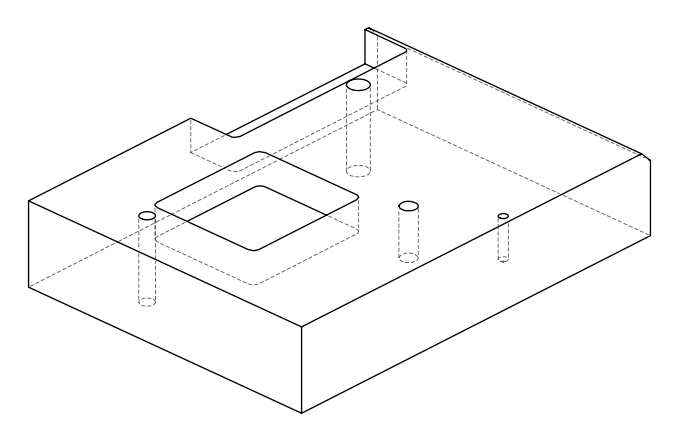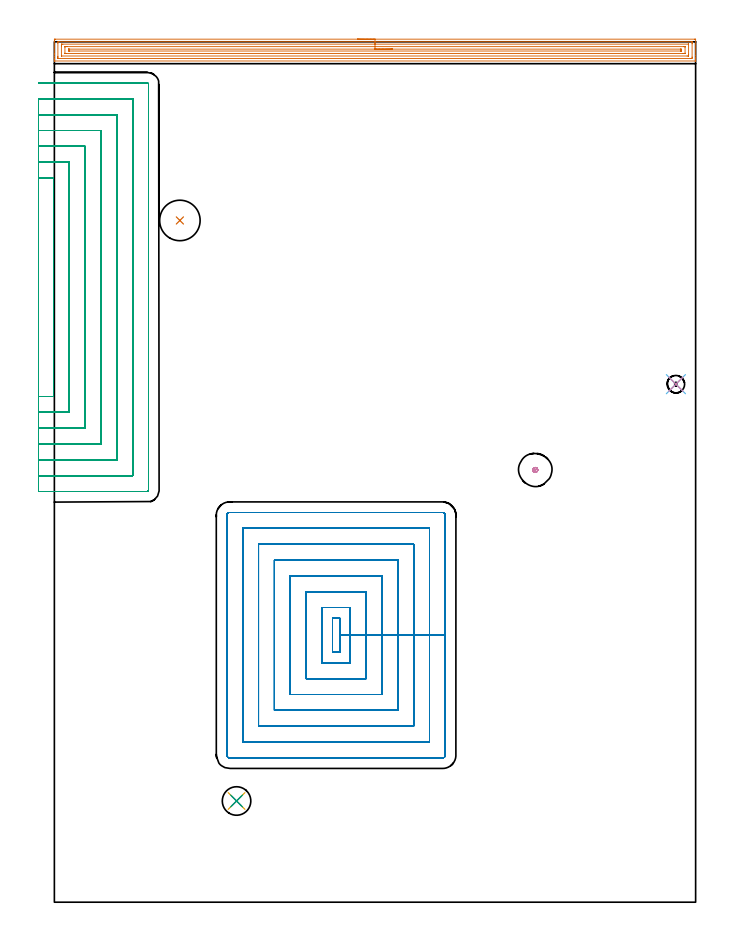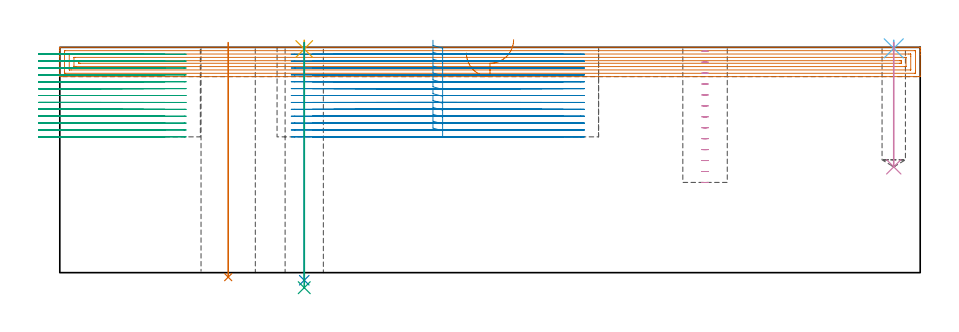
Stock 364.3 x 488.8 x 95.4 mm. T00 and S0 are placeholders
(PLAN: 10 operations, 7 tool changes, 179.8 min)
(1 AREA_MILL | FG_CHAMFER_SURFACE | UGT0205_001 | 14.79 min | 28005 mm3)
(2 MILL_RECTANGULAR_POCKET | POCKET_RECTANGULAR_STRAIGHT | NXT0201_011 | Follow Part, ap 3, ae 75% | 60.61 min | 779267 mm3)
(3 MILL_SLOT | SLOT_PARTIAL_RECTANGULAR | NXT0201_011 | Follow Part, ap 3, ae 75% | 102.2 min | 549710 mm3)
(4 MILL_BLIND_HOLE_FROM_SOLID_MATERIAL | STEP1POCKET | NXT0201_012 | Spiral | 0.7 min | 15899 mm3)
(5 SPOT_DRILL | STEP1HOLE_1 | NXT0321_9005460120000 | 0.03 min | 2 mm3)
(6 SPOT_DRILL_1 | STEP1POCKET_1 | NXT0321_9005460120000 | 0.03 min | 16 mm3)
(7 INDEXABLE_INSERT_DRILL_THROUGH_HOLE_FROM_SOLID | STEP1HOLE | NXT0302_017 | 0.4 min | 39549 mm3)
(8 DRILL_THROUGH_HOLE_INTO_CENTER | STEP1HOLE_1 | NXT0301_065 | 0.4 min | 6598 mm3)
(9 DRILL_TO_ENLARGE_THROUGH_HOLE | STEP1HOLE_1 | UGT0301_286 | 0.42 min | 13054 mm3)
(10 DRILL_BLIND_HOLE_INTO_CENTER | STEP1POCKET_1 | UGT0301_494 | 0.21 min | 3714 mm3)
(TOOL UGT0205_001 | Chamfer Mill 20 x 3 x 45 deg. | D20 FL50 Z2)
(TOOL NXT0201_011 | ENDMILL 12mm [2P460-1200-NA 1630] | D12 FL38 Z6)
(TOOL NXT0201_012 | ENDMILL 16mm [2P460-1600-NA 1630] | D16 FL38 Z6)
(TOOL NXT0321_9005460120000 | NC Spot Drill, 142deg, 12mm, Carbide, Uncoated | D12 PA142 FL30 Z2)
(TOOL NXT0302_017 | Index. Insert Drill 23mm [880-D2300L25-05] | D23 PA176 FL115 Z2)
(TOOL NXT0301_065 | Carbide Drill 9.4mm [860.1-0940-075A1-MM 2214] | D9.4 PA140 FL98 Z2)
(TOOL UGT0301_286 | Twist Drill 16.2 mm | D16.2 PA118 FL125 Z2)
(TOOL UGT0301_494 | Carbide Drill 9.9 mm | D9.9 PA118 FL87 Z2)
(OP 1 AREA_MILL)
G17 G21 G94 G90
T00 M6
G54
G17 G0 G90 X172.15 Y490.3 S1061 M3
G43 Z105.4 H0
Z93.
G94 G1 X172.188 Z92.128 F250.
X172.302 Z91.264
X172.491 Z90.412
X172.753 Z89.58
X173.087 Z88.774
X173.49 Z88.
X173.958 Z87.264
X174.49 Z86.572
X175.079 Z85.929
X175.722 Z85.34
X176.414 Z84.808
X177.15 Z84.34
X177.924 Z83.937
X178.73 Z83.603
X179.562 Z83.341
X180.413 Z83.152
X181.278 Z83.038
X182.15 Z83.
X363.67
X364.097 Y490.296 Z83.002
X364.29 Y490.292 Z83.006
X364.3 Y490.096 Z83.201
Y481.012 Z92.283
Y479.607 Z93.689
Y479.247 Z94.048
Y478.526 Z94.774
Y478.28 Z95.02
X364.294 Y477.909 Z95.382
X364.292 Y477.903 Z95.388
X364.117 Y477.9 Z95.4
X0.183
X0.008 Y477.903 Z95.388
X0.006 Y477.909 Z95.382
X0. Y478.279 Z95.021
Y478.526 Z94.774
Y479.247 Z94.048
Y480.49 Z92.807
Y481.894 Z91.401
Y489.214 Z84.083
X0.004 Y489.835 Z83.462
X0.01 Y490.292 Z83.006
X0.163 Y490.296 Z83.002
X0.63 Y490.3 Z83.
X182.15
Y488.886 Z84.414
X361.882 Y488.885 Z84.415
X361.951
X362.263 Y488.879 Z84.421
X362.29 Y488.777 Z84.523
X362.297 Y488.544 Z84.756
X362.299 Y488.071 Z85.229
X362.3 Y487.658 Z85.642
X362.299 Y480.129 Z93.171
X362.296 Y479.721 Z93.579
X362.285 Y479.321 Z93.979
X361.882 Y479.315 Z93.985
X361.813
X2.418
X2.349
X2.037 Y479.321 Z93.979
X2.01 Y479.423 Z93.877
X2.003 Y479.656 Z93.644
X2.001 Y480.129 Z93.171
X2. Y480.542 Z92.758
X2.001 Y488.071 Z85.229
X2.004 Y488.479 Z84.821
X2.015 Y488.879 Z84.421
X2.418 Y488.885 Z84.415
X2.487
X182.15 Y488.886 Z84.414
Y487.472 Z85.828
X360.093 Y487.471 Z85.829
X360.189 Y487.47 Z85.83
X360.265 Y487.467 Z85.833
X360.282 Y487.465 Z85.835
X360.29 Y487.449 Z85.851
X360.294 Y487.392 Z85.908
X360.299 Y487.188 Z86.112
X360.3 Y481.69 Z91.61
X360.299 Y481.012 Z92.288
X360.296 Y480.811 Z92.489
X360.29 Y480.746 Z92.554
X360.235 Y480.735 Z92.565
X360.093 Y480.733 Z92.567
X359.486 Y480.729 Z92.571
X4.207
X4.111 Y480.73 Z92.57
X4.035 Y480.733 Z92.567
X4.018 Y480.735 Z92.565
X4.01 Y480.751 Z92.549
X4.006 Y480.808 Z92.492
X4.001 Y481.012 Z92.288
X4. Y486.51 Z86.79
X4.001 Y487.188 Z86.112
X4.003 Y487.389 Z85.911
X4.009 Y487.454 Z85.846
X4.065 Y487.465 Z85.835
X4.207 Y487.467 Z85.833
X4.814 Y487.471 Z85.829
X182.15 Y487.472 Z85.828
Y486.057 Z87.243
X357.663
X358.162 Y486.053 Z87.247
X358.276 Y486.05 Z87.25
X358.29 Y486.047 Z87.253
X358.293 Y486.025 Z87.275
X358.297 Y485.971 Z87.329
X358.299 Y485.863 Z87.437
Y482.338 Z90.962
X358.297 Y482.228 Z91.072
X358.293 Y482.174 Z91.126
X358.291 Y482.152 Z91.148
X358.266 Y482.15 Z91.15
X358.05 Y482.146 Z91.154
X357.411 Y482.143 Z91.157
X357.159
X6.637
X6.138 Y482.147 Z91.153
X6.024 Y482.15 Z91.15
X6.01 Y482.153 Z91.147
X6.007 Y482.175 Z91.125
X6.003 Y482.229 Z91.071
X6.001 Y482.337 Z90.963
Y485.862 Z87.438
X6.003 Y485.972 Z87.328
X6.007 Y486.026 Z87.274
X6.009 Y486.048 Z87.252
X6.034 Y486.05 Z87.25
X6.25 Y486.054 Z87.246
X6.889 Y486.057 Z87.243
X7.141
X182.15
Y484.643 Z88.657
X355.623
X355.726 Y484.642 Z88.658
X355.932 Y484.638 Z88.662
X356.29 Y484.63 Z88.67
X356.292 Y484.541 Z88.759
X356.298 Y483.875 Z89.425
X356.293 Y483.659 Z89.641
X356.29 Y483.577 Z89.723
X356.278 Y483.564 Z89.736
X356.173 Y483.561 Z89.739
X356.036 Y483.558 Z89.742
X355.829 Y483.557 Z89.743
X355.726
X8.677
X8.574 Y483.558 Z89.742
X8.368 Y483.562 Z89.738
X8.01 Y483.57 Z89.73
X8.008 Y483.659 Z89.641
X8.002 Y484.325 Z88.975
X8.007 Y484.541 Z88.759
X8.01 Y484.623 Z88.677
X8.022 Y484.636 Z88.664
X8.127 Y484.639 Z88.661
X8.264 Y484.642 Z88.658
X8.471 Y484.643 Z88.657
X8.574
X182.15
X183.022 Z88.695
X183.886 Z88.809
X184.738 Z88.998
X185.57 Z89.26
X186.376 Z89.594
X187.15 Z89.997
X187.886 Z90.465
X188.578 Z90.996
X189.221 Z91.586
X189.81 Z92.229
X190.341 Z92.921
X190.81 Z93.657
X191.213 Z94.431
X191.547 Z95.237
X191.809 Z96.069
X191.998 Z96.92
X192.112 Z97.785
X192.15 Z98.657
G0 Z105.4
M5
M2
(OP 2 MILL_RECTANGULAR_POCKET)
G17 G21 G94 G90
T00 M6
G54
G17 G0 G90 X158. Y150.276 S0 M3
G43 Z105.4 H1
Z98.4
G94 G1 Y142. Z96.182 F250.
X162.1 Z95.084
Y151.7 Z92.485
Y161.4 F500.
X158.
Y142.
X162.1
Y151.7
X168.1
Y167.4
X152.
Y136.
X168.1
Y151.7
X177.1
Y176.4
X143.
Y127.
X177.1
Y151.7
X186.1
Y185.4
X134.
Y118.
X186.1
Y151.7
X195.1
Y194.4
X125.
Y109.
X195.1
Y151.7
X204.1
Y203.4
X116.
Y100.
X204.1
Y151.7
X213.1
Y212.4
X107.
Y91.
X213.1
Y151.7
X222.1
Y219.9
G3 X220.6 Y221.4 R1.5
G1 X99.5
G3 X98. Y219.9 R1.5
G1 Y83.5
G3 X99.5 Y82. R1.5
G1 X220.6
G3 X222.1 Y83.5 R1.5
G1 Y151.7
Y152.7
G0 X158. Y150.276 Z95.485
G1 Y142. Z93.267 F250.
X162.1 Z92.168
Y151.7 Z89.569
Y161.4 F500.
X158.
Y142.
X162.1
Y151.7
X168.1
Y167.4
X152.
Y136.
X168.1
Y151.7
X177.1
Y176.4
X143.
Y127.
X177.1
Y151.7
X186.1
Y185.4
X134.
Y118.
X186.1
Y151.7
X195.1
Y194.4
X125.
Y109.
X195.1
Y151.7
X204.1
Y203.4
X116.
Y100.
X204.1
Y151.7
X213.1
Y212.4
X107.
Y91.
X213.1
Y151.7
X222.1
Y219.9
G3 X220.6 Y221.4 R1.5
G1 X99.5
G3 X98. Y219.9 R1.5
G1 Y83.5
G3 X99.5 Y82. R1.5
G1 X220.6
G3 X222.1 Y83.5 R1.5
G1 Y151.7
Y152.7
G0 X158. Y150.276 Z92.569
G1 Y142. Z90.351 F250.
X162.1 Z89.253
Y151.7 Z86.654
Y161.4 F500.
X158.
Y142.
X162.1
Y151.7
X168.1
Y167.4
X152.
Y136.
X168.1
Y151.7
X177.1
Y176.4
X143.
Y127.
X177.1
Y151.7
X186.1
Y185.4
X134.
Y118.
X186.1
Y151.7
X195.1
Y194.4
X125.
Y109.
X195.1
Y151.7
X204.1
Y203.4
X116.
Y100.
X204.1
Y151.7
X213.1
Y212.4
X107.
Y91.
X213.1
Y151.7
X222.1
Y219.9
G3 X220.6 Y221.4 R1.5
G1 X99.5
G3 X98. Y219.9 R1.5
G1 Y83.5
G3 X99.5 Y82. R1.5
G1 X220.6
G3 X222.1 Y83.5 R1.5
G1 Y151.7
Y152.7
G0 X158. Y150.276 Z89.654
G1 Y142. Z87.436 F250.
X162.1 Z86.338
Y151.7 Z83.738
Y161.4 F500.
X158.
Y142.
X162.1
Y151.7
X168.1
Y167.4
X152.
Y136.
X168.1
Y151.7
X177.1
Y176.4
X143.
Y127.
X177.1
Y151.7
X186.1
Y185.4
X134.
Y118.
X186.1
Y151.7
X195.1
Y194.4
X125.
Y109.
X195.1
Y151.7
X204.1
Y203.4
X116.
Y100.
X204.1
Y151.7
X213.1
Y212.4
X107.
Y91.
X213.1
Y151.7
X222.1
Y219.9
G3 X220.6 Y221.4 R1.5
G1 X99.5
G3 X98. Y219.9 R1.5
G1 Y83.5
G3 X99.5 Y82. R1.5
G1 X220.6
G3 X222.1 Y83.5 R1.5
G1 Y151.7
Y152.7
G0 X158. Y150.276 Z86.738
G1 Y142. Z84.521 F250.
X162.1 Z83.422
Y151.7 Z80.823
Y161.4 F500.
X158.
Y142.
X162.1
Y151.7
X168.1
Y167.4
X152.
Y136.
X168.1
Y151.7
X177.1
Y176.4
X143.
Y127.
X177.1
Y151.7
X186.1
Y185.4
X134.
Y118.
X186.1
Y151.7
X195.1
Y194.4
X125.
Y109.
X195.1
Y151.7
X204.1
Y203.4
X116.
Y100.
X204.1
Y151.7
X213.1
Y212.4
X107.
Y91.
X213.1
Y151.7
X222.1
Y219.9
G3 X220.6 Y221.4 R1.5
G1 X99.5
G3 X98. Y219.9 R1.5
G1 Y83.5
G3 X99.5 Y82. R1.5
G1 X220.6
G3 X222.1 Y83.5 R1.5
G1 Y151.7
Y152.7
G0 X158. Y150.276 Z83.823
G1 Y142. Z81.605 F250.
X162.1 Z80.507
Y151.7 Z77.908
Y161.4 F500.
X158.
Y142.
X162.1
Y151.7
X168.1
Y167.4
X152.
Y136.
X168.1
Y151.7
X177.1
Y176.4
X143.
Y127.
X177.1
Y151.7
X186.1
Y185.4
X134.
Y118.
X186.1
Y151.7
X195.1
Y194.4
X125.
Y109.
X195.1
Y151.7
X204.1
Y203.4
X116.
Y100.
X204.1
Y151.7
X213.1
Y212.4
X107.
Y91.
X213.1
Y151.7
X222.1
Y219.9
G3 X220.6 Y221.4 R1.5
G1 X99.5
G3 X98. Y219.9 R1.5
G1 Y83.5
G3 X99.5 Y82. R1.5
G1 X220.6
G3 X222.1 Y83.5 R1.5
G1 Y151.7
Y152.7
G0 X158. Y150.276 Z80.908
G1 Y142. Z78.69 F250.
X162.1 Z77.591
Y151.7 Z74.992
Y161.4 F500.
X158.
Y142.
X162.1
Y151.7
X168.1
Y167.4
X152.
Y136.
X168.1
Y151.7
X177.1
Y176.4
X143.
Y127.
X177.1
Y151.7
X186.1
Y185.4
X134.
Y118.
X186.1
Y151.7
X195.1
Y194.4
X125.
Y109.
X195.1
Y151.7
X204.1
Y203.4
X116.
Y100.
X204.1
Y151.7
X213.1
Y212.4
X107.
Y91.
X213.1
Y151.7
X222.1
Y219.9
G3 X220.6 Y221.4 R1.5
G1 X99.5
G3 X98. Y219.9 R1.5
G1 Y83.5
G3 X99.5 Y82. R1.5
G1 X220.6
G3 X222.1 Y83.5 R1.5
G1 Y151.7
Y152.7
G0 X158. Y150.276 Z77.992
G1 Y142. Z75.775 F250.
X162.1 Z74.676
Y151.7 Z72.077
Y161.4 F500.
X158.
Y142.
X162.1
Y151.7
X168.1
Y167.4
X152.
Y136.
X168.1
Y151.7
X177.1
Y176.4
X143.
Y127.
X177.1
Y151.7
X186.1
Y185.4
X134.
Y118.
X186.1
Y151.7
X195.1
Y194.4
X125.
Y109.
X195.1
Y151.7
X204.1
Y203.4
X116.
Y100.
X204.1
Y151.7
X213.1
Y212.4
X107.
Y91.
X213.1
Y151.7
X222.1
Y219.9
G3 X220.6 Y221.4 R1.5
G1 X99.5
G3 X98. Y219.9 R1.5
G1 Y83.5
G3 X99.5 Y82. R1.5
G1 X220.6
G3 X222.1 Y83.5 R1.5
G1 Y151.7
Y152.7
G0 X158. Y150.276 Z75.077
G1 Y142. Z72.859 F250.
X162.1 Z71.761
Y151.7 Z69.162
Y161.4 F500.
X158.
Y142.
X162.1
Y151.7
X168.1
Y167.4
X152.
Y136.
X168.1
Y151.7
X177.1
Y176.4
X143.
Y127.
X177.1
Y151.7
X186.1
Y185.4
X134.
Y118.
X186.1
Y151.7
X195.1
Y194.4
X125.
Y109.
X195.1
Y151.7
X204.1
Y203.4
X116.
Y100.
X204.1
Y151.7
X213.1
Y212.4
X107.
Y91.
X213.1
Y151.7
X222.1
Y219.9
G3 X220.6 Y221.4 R1.5
G1 X99.5
G3 X98. Y219.9 R1.5
G1 Y83.5
G3 X99.5 Y82. R1.5
G1 X220.6
G3 X222.1 Y83.5 R1.5
G1 Y151.7
Y152.7
G0 X158. Y150.276 Z72.162
G1 Y142. Z69.944 F250.
X162.1 Z68.845
Y151.7 Z66.246
Y161.4 F500.
X158.
Y142.
X162.1
Y151.7
X168.1
Y167.4
X152.
Y136.
X168.1
Y151.7
X177.1
Y176.4
X143.
Y127.
X177.1
Y151.7
X186.1
Y185.4
X134.
Y118.
X186.1
Y151.7
X195.1
Y194.4
X125.
Y109.
X195.1
Y151.7
X204.1
Y203.4
X116.
Y100.
X204.1
Y151.7
X213.1
Y212.4
X107.
Y91.
X213.1
Y151.7
X222.1
Y219.9
G3 X220.6 Y221.4 R1.5
G1 X99.5
G3 X98. Y219.9 R1.5
G1 Y83.5
G3 X99.5 Y82. R1.5
G1 X220.6
G3 X222.1 Y83.5 R1.5
G1 Y151.7
Y152.7
G0 X158. Y150.276 Z69.246
G1 Y142. Z67.028 F250.
X162.1 Z65.93
Y151.7 Z63.331
Y161.4 F500.
X158.
Y142.
X162.1
Y151.7
X168.1
Y167.4
X152.
Y136.
X168.1
Y151.7
X177.1
Y176.4
X143.
Y127.
X177.1
Y151.7
X186.1
Y185.4
X134.
Y118.
X186.1
Y151.7
X195.1
Y194.4
X125.
Y109.
X195.1
Y151.7
X204.1
Y203.4
X116.
Y100.
X204.1
Y151.7
X213.1
Y212.4
X107.
Y91.
X213.1
Y151.7
X222.1
Y219.9
G3 X220.6 Y221.4 R1.5
G1 X99.5
G3 X98. Y219.9 R1.5
G1 Y83.5
G3 X99.5 Y82. R1.5
G1 X220.6
G3 X222.1 Y83.5 R1.5
G1 Y151.7
Y152.7
G0 X158. Y150.276 Z66.331
G1 Y142. Z64.113 F250.
X162.1 Z63.014
Y151.7 Z60.415
Y161.4 F500.
X158.
Y142.
X162.1
Y151.7
X168.1
Y167.4
X152.
Y136.
X168.1
Y151.7
X177.1
Y176.4
X143.
Y127.
X177.1
Y151.7
X186.1
Y185.4
X134.
Y118.
X186.1
Y151.7
X195.1
Y194.4
X125.
Y109.
X195.1
Y151.7
X204.1
Y203.4
X116.
Y100.
X204.1
Y151.7
X213.1
Y212.4
X107.
Y91.
X213.1
Y151.7
X222.1
Y219.9
G3 X220.6 Y221.4 R1.5
G1 X99.5
G3 X98. Y219.9 R1.5
G1 Y83.5
G3 X99.5 Y82. R1.5
G1 X220.6
G3 X222.1 Y83.5 R1.5
G1 Y151.7
Y152.7
G0 X158. Y150.276 Z63.415
G1 Y142. Z61.198 F250.
X162.1 Z60.099
Y151.7 Z57.5
Y161.4 F500.
X158.
Y142.
X162.1
Y151.7
X168.1
Y167.4
X152.
Y136.
X168.1
Y151.7
X177.1
Y176.4
X143.
Y127.
X177.1
Y151.7
X186.1
Y185.4
X134.
Y118.
X186.1
Y151.7
X195.1
Y194.4
X125.
Y109.
X195.1
Y151.7
X204.1
Y203.4
X116.
Y100.
X204.1
Y151.7
X213.1
Y212.4
X107.
Y91.
X213.1
Y151.7
X222.1
Y219.9
G3 X220.6 Y221.4 R1.5
G1 X99.5
G3 X98. Y219.9 R1.5
G1 Y83.5
G3 X99.5 Y82. R1.5
G1 X220.6
G3 X222.1 Y83.5 R1.5
G1 Y151.7
Y152.7
G0 Z105.4
M5
M2
(OP 3 MILL_SLOT)
G17 G21 G94 G90
T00 M6
G54
G17 G0 G90 X-9. Y287.3 S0 M3
G43 Z105.4 H1
Z92.485
G94 G1 X-6. F250.
X-0.5 F500.
Y411.4
X-6.
X-9. F250.
Y278.3
X-6.
X8.5 F500.
Y420.4
X-6.
X-9. F250.
Y269.3
X-6.
X17.5 F500.
Y429.4
X-6.
X-9. F250.
Y260.3
X-6.
X26.5 F500.
Y438.4
X-6.
X-9. F250.
Y251.3
X-6.
X35.5 F500.
Y447.4
X-6.
X-9. F250.
Y242.3
X-6.
X44.5 F500.
Y456.4
X-6.
X-9. F250.
Y233.3
X-6.
X52.7 F500.
G3 X53.5 Y234.1 R0.8
G1 Y464.6
G3 X52.7 Y465.4 R0.8
G1 X-6.
X-9. F250.
G0 Y287.3 Z89.569
G1 X-6.
X-0.5 F500.
Y411.4
X-6.
X-9. F250.
Y278.3
X-6.
X8.5 F500.
Y420.4
X-6.
X-9. F250.
Y269.3
X-6.
X17.5 F500.
Y429.4
X-6.
X-9. F250.
Y260.3
X-6.
X26.5 F500.
Y438.4
X-6.
X-9. F250.
Y251.3
X-6.
X35.5 F500.
Y447.4
X-6.
X-9. F250.
Y242.3
X-6.
X44.5 F500.
Y456.4
X-6.
X-9. F250.
Y233.3
X-6.
X52.7 F500.
G3 X53.5 Y234.1 R0.8
G1 Y464.6
G3 X52.7 Y465.4 R0.8
G1 X-6.
X-9. F250.
G0 Y287.3 Z86.654
G1 X-6.
X-0.5 F500.
Y411.4
X-6.
X-9. F250.
Y278.3
X-6.
X8.5 F500.
Y420.4
X-6.
X-9. F250.
Y269.3
X-6.
X17.5 F500.
Y429.4
X-6.
X-9. F250.
Y260.3
X-6.
X26.5 F500.
Y438.4
X-6.
X-9. F250.
Y251.3
X-6.
X35.5 F500.
Y447.4
X-6.
X-9. F250.
Y242.3
X-6.
X44.5 F500.
Y456.4
X-6.
X-9. F250.
Y233.3
X-6.
X52.7 F500.
G3 X53.5 Y234.1 R0.8
G1 Y464.6
G3 X52.7 Y465.4 R0.8
G1 X-6.
X-9. F250.
G0 Y287.3 Z83.738
G1 X-6.
X-0.5 F500.
Y411.4
X-6.
X-9. F250.
Y278.3
X-6.
X8.5 F500.
Y420.4
X-6.
X-9. F250.
Y269.3
X-6.
X17.5 F500.
Y429.4
X-6.
X-9. F250.
Y260.3
X-6.
X26.5 F500.
Y438.4
X-6.
X-9. F250.
Y251.3
X-6.
X35.5 F500.
Y447.4
X-6.
X-9. F250.
Y242.3
X-6.
X44.5 F500.
Y456.4
X-6.
X-9. F250.
Y233.3
X-6.
X52.7 F500.
G3 X53.5 Y234.1 R0.8
G1 Y464.6
G3 X52.7 Y465.4 R0.8
G1 X-6.
X-9. F250.
G0 Y287.3 Z80.823
G1 X-6.
X-0.5 F500.
Y411.4
X-6.
X-9. F250.
Y278.3
X-6.
X8.5 F500.
Y420.4
X-6.
X-9. F250.
Y269.3
X-6.
X17.5 F500.
Y429.4
X-6.
X-9. F250.
Y260.3
X-6.
X26.5 F500.
Y438.4
X-6.
X-9. F250.
Y251.3
X-6.
X35.5 F500.
Y447.4
X-6.
X-9. F250.
Y242.3
X-6.
X44.5 F500.
Y456.4
X-6.
X-9. F250.
Y233.3
X-6.
X52.7 F500.
G3 X53.5 Y234.1 R0.8
G1 Y464.6
G3 X52.7 Y465.4 R0.8
G1 X-6.
X-9. F250.
G0 Y287.3 Z77.908
G1 X-6.
X-0.5 F500.
Y411.4
X-6.
X-9. F250.
Y278.3
X-6.
X8.5 F500.
Y420.4
X-6.
X-9. F250.
Y269.3
X-6.
X17.5 F500.
Y429.4
X-6.
X-9. F250.
Y260.3
X-6.
X26.5 F500.
Y438.4
X-6.
X-9. F250.
Y251.3
X-6.
X35.5 F500.
Y447.4
X-6.
X-9. F250.
Y242.3
X-6.
X44.5 F500.
Y456.4
X-6.
X-9. F250.
Y233.3
X-6.
X52.7 F500.
G3 X53.5 Y234.1 R0.8
G1 Y464.6
G3 X52.7 Y465.4 R0.8
G1 X-6.
X-9. F250.
G0 Y287.3 Z74.992
G1 X-6.
X-0.5 F500.
Y411.4
X-6.
X-9. F250.
Y278.3
X-6.
X8.5 F500.
Y420.4
X-6.
X-9. F250.
Y269.3
X-6.
X17.5 F500.
Y429.4
X-6.
X-9. F250.
Y260.3
X-6.
X26.5 F500.
Y438.4
X-6.
X-9. F250.
Y251.3
X-6.
X35.5 F500.
Y447.4
X-6.
X-9. F250.
Y242.3
X-6.
X44.5 F500.
Y456.4
X-6.
X-9. F250.
Y233.3
X-6.
X52.7 F500.
G3 X53.5 Y234.1 R0.8
G1 Y464.6
G3 X52.7 Y465.4 R0.8
G1 X-6.
X-9. F250.
G0 Y287.3 Z72.077
G1 X-6.
X-0.5 F500.
Y411.4
X-6.
X-9. F250.
Y278.3
X-6.
X8.5 F500.
Y420.4
X-6.
X-9. F250.
Y269.3
X-6.
X17.5 F500.
Y429.4
X-6.
X-9. F250.
Y260.3
X-6.
X26.5 F500.
Y438.4
X-6.
X-9. F250.
Y251.3
X-6.
X35.5 F500.
Y447.4
X-6.
X-9. F250.
Y242.3
X-6.
X44.5 F500.
Y456.4
X-6.
X-9. F250.
Y233.3
X-6.
X52.7 F500.
G3 X53.5 Y234.1 R0.8
G1 Y464.6
G3 X52.7 Y465.4 R0.8
G1 X-6.
X-9. F250.
G0 Y287.3 Z69.162
G1 X-6.
X-0.5 F500.
Y411.4
X-6.
X-9. F250.
Y278.3
X-6.
X8.5 F500.
Y420.4
X-6.
X-9. F250.
Y269.3
X-6.
X17.5 F500.
Y429.4
X-6.
X-9. F250.
Y260.3
X-6.
X26.5 F500.
Y438.4
X-6.
X-9. F250.
Y251.3
X-6.
X35.5 F500.
Y447.4
X-6.
X-9. F250.
Y242.3
X-6.
X44.5 F500.
Y456.4
X-6.
X-9. F250.
Y233.3
X-6.
X52.7 F500.
G3 X53.5 Y234.1 R0.8
G1 Y464.6
G3 X52.7 Y465.4 R0.8
G1 X-6.
X-9. F250.
G0 Y287.3 Z66.246
G1 X-6.
X-0.5 F500.
Y411.4
X-6.
X-9. F250.
Y278.3
X-6.
X8.5 F500.
Y420.4
X-6.
X-9. F250.
Y269.3
X-6.
X17.5 F500.
Y429.4
X-6.
X-9. F250.
Y260.3
X-6.
X26.5 F500.
Y438.4
X-6.
X-9. F250.
Y251.3
X-6.
X35.5 F500.
Y447.4
X-6.
X-9. F250.
Y242.3
X-6.
X44.5 F500.
Y456.4
X-6.
X-9. F250.
Y233.3
X-6.
X52.7 F500.
G3 X53.5 Y234.1 R0.8
G1 Y464.6
G3 X52.7 Y465.4 R0.8
G1 X-6.
X-9. F250.
G0 Y287.3 Z63.331
G1 X-6.
X-0.5 F500.
Y411.4
X-6.
X-9. F250.
Y278.3
X-6.
X8.5 F500.
Y420.4
X-6.
X-9. F250.
Y269.3
X-6.
X17.5 F500.
Y429.4
X-6.
X-9. F250.
Y260.3
X-6.
X26.5 F500.
Y438.4
X-6.
X-9. F250.
Y251.3
X-6.
X35.5 F500.
Y447.4
X-6.
X-9. F250.
Y242.3
X-6.
X44.5 F500.
Y456.4
X-6.
X-9. F250.
Y233.3
X-6.
X52.7 F500.
G3 X53.5 Y234.1 R0.8
G1 Y464.6
G3 X52.7 Y465.4 R0.8
G1 X-6.
X-9. F250.
G0 Y287.3 Z60.415
G1 X-6.
X-0.5 F500.
Y411.4
X-6.
X-9. F250.
Y278.3
X-6.
X8.5 F500.
Y420.4
X-6.
X-9. F250.
Y269.3
X-6.
X17.5 F500.
Y429.4
X-6.
X-9. F250.
Y260.3
X-6.
X26.5 F500.
Y438.4
X-6.
X-9. F250.
Y251.3
X-6.
X35.5 F500.
Y447.4
X-6.
X-9. F250.
Y242.3
X-6.
X44.5 F500.
Y456.4
X-6.
X-9. F250.
Y233.3
X-6.
X52.7 F500.
G3 X53.5 Y234.1 R0.8
G1 Y464.6
G3 X52.7 Y465.4 R0.8
G1 X-6.
X-9. F250.
G0 Y287.3 Z57.5
G1 X-6.
X-0.5 F500.
Y411.4
X-6.
X-9. F250.
Y278.3
X-6.
X8.5 F500.
Y420.4
X-6.
X-9. F250.
Y269.3
X-6.
X17.5 F500.
Y429.4
X-6.
X-9. F250.
Y260.3
X-6.
X26.5 F500.
Y438.4
X-6.
X-9. F250.
Y251.3
X-6.
X35.5 F500.
Y447.4
X-6.
X-9. F250.
Y242.3
X-6.
X44.5 F500.
Y456.4
X-6.
X-9. F250.
Y233.3
X-6.
X52.7 F500.
G3 X53.5 Y234.1 R0.8
G1 Y464.6
G3 X52.7 Y465.4 R0.8
G1 X-6.
X-9. F250.
G0 Z105.4
M5
M2
(OP 4 MILL_BLIND_HOLE_FROM_SOLID_MATERIAL)
G17 G21 G94 G90
T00 M6
G54
G17 G0 G90 X273.2 Y245.6 S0 M3
G43 Z105.4 H1
Z93.769
G94 G3 X273.9 Y246.3 R0.7 F250.
X273.2 Y247. R0.7
X271.8 Y245.6 R1.4
X273.2 Y247. R-1.4
X272.5 Y246.3 R0.7
X273.2 Y245.6 R0.7
G0 Z89.138
G3 X273.9 Y246.3 R0.7
X273.2 Y247. R0.7
X271.8 Y245.6 R1.4
X273.2 Y247. R-1.4
X272.5 Y246.3 R0.7
X273.2 Y245.6 R0.7
G0 Z84.508
G3 X273.9 Y246.3 R0.7
X273.2 Y247. R0.7
X271.8 Y245.6 R1.4
X273.2 Y247. R-1.4
X272.5 Y246.3 R0.7
X273.2 Y245.6 R0.7
G0 Z79.877
G3 X273.9 Y246.3 R0.7
X273.2 Y247. R0.7
X271.8 Y245.6 R1.4
X273.2 Y247. R-1.4
X272.5 Y246.3 R0.7
X273.2 Y245.6 R0.7
G0 Z75.246
G3 X273.9 Y246.3 R0.7
X273.2 Y247. R0.7
X271.8 Y245.6 R1.4
X273.2 Y247. R-1.4
X272.5 Y246.3 R0.7
X273.2 Y245.6 R0.7
G0 Z70.615
G3 X273.9 Y246.3 R0.7
X273.2 Y247. R0.7
X271.8 Y245.6 R1.4
X273.2 Y247. R-1.4
X272.5 Y246.3 R0.7
X273.2 Y245.6 R0.7
G0 Z65.985
G3 X273.9 Y246.3 R0.7
X273.2 Y247. R0.7
X271.8 Y245.6 R1.4
X273.2 Y247. R-1.4
X272.5 Y246.3 R0.7
X273.2 Y245.6 R0.7
G0 Z61.354
G3 X273.9 Y246.3 R0.7
X273.2 Y247. R0.7
X271.8 Y245.6 R1.4
X273.2 Y247. R-1.4
X272.5 Y246.3 R0.7
X273.2 Y245.6 R0.7
G0 Z56.723
G3 X273.9 Y246.3 R0.7
X273.2 Y247. R0.7
X271.8 Y245.6 R1.4
X273.2 Y247. R-1.4
X272.5 Y246.3 R0.7
X273.2 Y245.6 R0.7
G0 Z52.092
G3 X273.9 Y246.3 R0.7
X273.2 Y247. R0.7
X271.8 Y245.6 R1.4
X273.2 Y247. R-1.4
X272.5 Y246.3 R0.7
X273.2 Y245.6 R0.7
G0 Z47.462
G3 X273.9 Y246.3 R0.7
X273.2 Y247. R0.7
X271.8 Y245.6 R1.4
X273.2 Y247. R-1.4
X272.5 Y246.3 R0.7
X273.2 Y245.6 R0.7
G0 Z42.831
G3 X273.9 Y246.3 R0.7
X273.2 Y247. R0.7
X271.8 Y245.6 R1.4
X273.2 Y247. R-1.4
X272.5 Y246.3 R0.7
X273.2 Y245.6 R0.7
G0 Z38.2
G3 X273.9 Y246.3 R0.7
X273.2 Y247. R0.7
X271.8 Y245.6 R1.4
X273.2 Y247. R-1.4
X272.5 Y246.3 R0.7
X273.2 Y245.6 R0.7
G0 Z105.4
M5
M2
(OP 5 SPOT_DRILL)
G17 G21 G94 G90
T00 M6
G54
G17 G0 G90 X103.5 Y57.5 S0 M3
G43 Z105.4 H0
G94 G81 G98 Z94.703 F250. R98.4
G80
M5
M2
(OP 6 SPOT_DRILL_1)
G17 G21 G94 G90
T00 M6
G54
G17 G0 G90 X353.1 Y294.3 S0 M3
G43 Z105.4 H0
G94 G81 G98 Z94.974 F250. R98.4
G80
M5
M2
(OP 7 INDEXABLE_INSERT_DRILL_THROUGH_HOLE_FROM_SOLID)
G17 G21 G94 G90
T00 M6
G54
G17 G0 G90 X71.3 Y387.3 S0 M3
G43 Z105.4 H1
G94 G81 G98 Z-1.902 F250. R97.4
G80
M5
M2
(OP 8 DRILL_THROUGH_HOLE_INTO_CENTER)
G17 G21 G94 G90
T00 M6
G54
G17 G0 G90 X103.5 Y57.5 S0 M3
G43 Z105.4 H1
G94 G73 G98 Z-3.211 F250. Q8.965 R97.4
G80
M5
M2
(OP 9 DRILL_TO_ENLARGE_THROUGH_HOLE)
G17 G21 G94 G90
T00 M6
G54
G17 G0 G90 X103.5 Y57.5 S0 M3
G43 Z105.4 H0
G94 G73 G98 Z-6.367 F250. Q14.538 R97.4
G80
M5
M2
(OP 10 DRILL_BLIND_HOLE_INTO_CENTER)
G17 G21 G94 G90
T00 M6
G54
G17 G0 G90 X353.1 Y294.3 S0 M3
G43 Z105.4 H0
G94 G81 G98 Z44.8 F250. R97.4
G80
M5
M2
